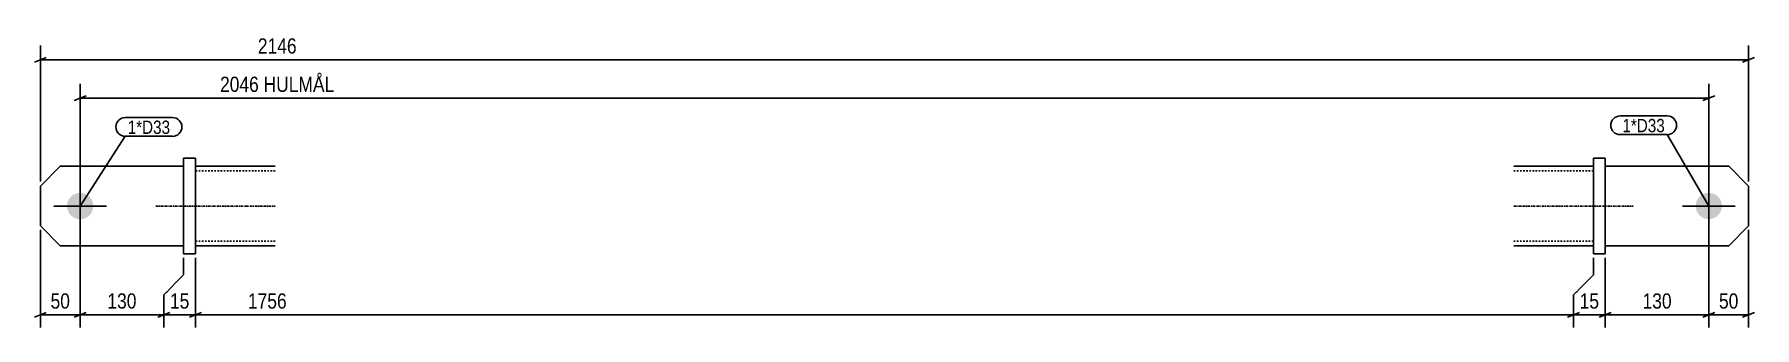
# Model space of a CAD drawing. Header units: millimetres. Extents: x 12 to 10076, y 5 to 380.
# Drawn here: x 7915 to 10076, y 12 to 380 of the extents above.
import ezdxf

# ---------------------------------------------------------------- set-up
doc = ezdxf.new("R2010")
doc.units = ezdxf.units.MM
doc.linetypes.add('DXK_LINE_DOT2', pattern=[3.9198, 1.9599, -1.9599])
doc.linetypes.add('DXK_LINE_DOT3', pattern=[5.9187, 2.979, -0.9799, 0.9799, -0.9799])
for name, color, linetype in [('MÅLSÆTNING', 7, 'Continuous'), ('STÅL', 7, 'Continuous'), ('TEKST', 7, 'Continuous')]:
    doc.layers.add(name, color=color, linetype=linetype)
doc.styles.add('Arial Narrow', font='ARIALN.TTF', dxfattribs={"height": 0.2})

msp = doc.modelspace()

# ---------------------------------------------------------------- hatches: boundary and pattern name
at = {"layer": 'STÅL', "linetype": 'Continuous'}
for points in [[(7972.6, 148, -1), (7972.6, 181, -1)], [(10018.2, 181, -1), (10018.2, 148, -1)]]:
    msp.add_hatch(color=96, dxfattribs=at).paths.add_polyline_path(points)

# ---------------------------------------------------------------- linework, layer by layer
at = {"layer": 'MÅLSÆTNING', "color": 7, "linetype": 'Continuous'}
for p, q in [((7930.1, 351.1), (7915.1, 345.1)), ((7922.6, 195.5), (7922.6, 365.8)), ((7922.6, 348.1), (10068.2, 348.1)), ((10060.7, 345.1), (10075.7, 351.1)), ((10068.2, 195.5), (10068.2, 365.8)), ((7980.1, 303), (7965.1, 297)), ((7972.6, 169.5), (7972.6, 317.7)), ((10010.7, 297), (10025.7, 303)), ((10018.2, 169.5), (10018.2, 317.7)), ((7972.6, 300), (10018.2, 300)), ((7972.6, 159.5), (7972.6, 12)), ((10018.2, 159.5), (10018.2, 12)), ((7922.6, 134.5), (7922.6, 12)), ((10068.2, 134.5), (10068.2, 12)), ((8102.6, 78), (8102.6, 99.5)), ((8102.6, 78), (8102.6, 99.5)), ((8117.6, 99.5), (8117.6, 12)), ((8117.6, 99.5), (8117.6, 12)), ((9873.2, 78), (9873.2, 99.5)), ((9873.2, 78), (9873.2, 99.5)), ((9888.2, 99.5), (9888.2, 12)), ((8077.6, 53), (8102.6, 78)), ((9848.2, 53), (9873.2, 78)), ((8077.6, 12), (8077.6, 53)), ((9848.2, 12), (9848.2, 53)), ((7915.1, 25), (7930.1, 31)), ((7922.6, 28), (7972.6, 28)), ((7980.1, 31), (7965.1, 25)), ((8070.1, 25), (8085.1, 31)), ((8077.6, 28), (8117.6, 28)), ((8125.1, 31), (8110.1, 25)), ((8125.1, 31), (8110.1, 25)), ((9840.7, 25), (9855.7, 31)), ((9848.2, 28), (9888.2, 28)), ((9895.7, 31), (9880.7, 25)), ((10010.7, 25), (10025.7, 31)), ((10018.2, 28), (10068.2, 28)), ((10075.7, 31), (10060.7, 25))]:
    msp.add_line(p, q, dxfattribs=at)
at = {"layer": 'STÅL', "color": 2, "linetype": 'Continuous'}
for p, q in [((8102.6, 224.5), (8102.6, 104.5)), ((8102.6, 224.5), (8117.6, 224.5)), ((8117.6, 224.5), (8117.6, 104.5)), ((9873.2, 224.5), (9888.2, 224.5)), ((9873.2, 224.5), (9873.2, 104.5)), ((9888.2, 224.5), (9888.2, 104.5)), ((7922.6, 189.5), (7947.6, 214.5)), ((7947.6, 214.5), (8102.6, 214.5)), ((8217.6, 214.5), (8117.6, 214.5)), ((9873.2, 214.5), (9773.2, 214.5)), ((9888.2, 214.5), (10043.2, 214.5)), ((10043.2, 214.5), (10068.2, 189.5)), ((7922.6, 189.5), (7922.6, 139.5)), ((10068.2, 189.5), (10068.2, 139.5)), ((7922.6, 139.5), (7947.6, 114.5)), ((10068.2, 139.5), (10043.2, 114.5)), ((7947.6, 114.5), (8102.6, 114.5)), ((8217.6, 114.5), (8117.6, 114.5)), ((9873.2, 114.5), (9773.2, 114.5)), ((10043.2, 114.5), (9888.2, 114.5)), ((8102.6, 104.5), (8117.6, 104.5)), ((9873.2, 104.5), (9888.2, 104.5))]:
    msp.add_line(p, q, dxfattribs=at)
at = {"layer": 'STÅL', "color": 7, "linetype": 'DXK_LINE_DOT2'}
for p, q in [((9873.2, 224.5), (9873.2, 224.5)), ((9888.2, 224.5), (9873.2, 224.5)), ((9888.2, 224.5), (9888.2, 224.5)), ((8102.6, 214.5), (8102.6, 114.5)), ((8117.6, 114.5), (8117.6, 214.5)), ((8217.6, 208.5), (8117.6, 208.5)), ((9873.2, 208.5), (9773.2, 208.5)), ((9873.2, 114.5), (9873.2, 214.5)), ((9888.2, 114.5), (9888.2, 214.5)), ((8217.6, 120.5), (8117.6, 120.5)), ((9873.2, 120.5), (9773.2, 120.5)), ((9873.2, 104.5), (9888.2, 104.5))]:
    msp.add_line(p, q, dxfattribs=at)
at = {"layer": 'STÅL', "color": 96, "linetype": 'Continuous'}
for p, q in [((7972.6, 197.5), (7972.6, 131.5)), ((10018.2, 197.5), (10018.2, 131.5)), ((8005.6, 164.5), (7939.6, 164.5)), ((9985.2, 164.5), (10051.2, 164.5))]:
    msp.add_line(p, q, dxfattribs=at)
at = {"layer": 'STÅL', "color": 7, "linetype": 'DXK_LINE_DOT3'}
for p, q in [((8067.6, 164.5), (8217.6, 164.5)), ((9773.2, 164.5), (9923.2, 164.5))]:
    msp.add_line(p, q, dxfattribs=at)

# ---------------------------------------------------------------- wipeouts: each hides what was drawn before it
at = {"color": 0}
for points in [[(8085.6, 255), (8085.6, 272.5), (8032.3, 272.5), (8032.3, 255)], [(9962.9, 257.1), (9962.9, 274.6), (9909.7, 274.6), (9909.7, 257.1)]]:
    msp.add_wipeout(points, dxfattribs=at).dxf.layer = 'TEKST'

# ---------------------------------------------------------------- next in the draw order: wipeouts: each hides what was drawn before it
for points, layer in [([(9799.1, 351.8), (9799.1, 379.8), (8191.8, 379.8), (8191.8, 351.8)], 'MÅLSÆTNING'), ([(9846.6, 303.7), (9846.6, 331.7), (8144.3, 331.7), (8144.3, 303.7)], 'MÅLSÆTNING'), ([(7963.8, 31.8), (7963.8, 59.8), (7931.4, 59.8), (7931.4, 31.8)], 'MÅLSÆTNING'), ([(9884.4, 31.8), (9884.4, 59.8), (9852, 59.8), (9852, 31.8)], 'MÅLSÆTNING'), ([(10059.4, 31.8), (10059.4, 59.8), (10027, 59.8), (10027, 31.8)], 'MÅLSÆTNING'), ([(8085.6, 255), (8085.6, 272.5), (8032.3, 272.5), (8032.3, 255)], 'TEKST'), ([(9962.9, 257.1), (9962.9, 274.6), (9909.7, 274.6), (9909.7, 257.1)], 'TEKST')]:
    msp.add_wipeout(points, dxfattribs=at).dxf.layer = layer

# ---------------------------------------------------------------- next in the draw order: linework, layer by layer
at = {"layer": 'MÅLSÆTNING', "color": 7, "linetype": 'Continuous'}
for p, q in [((7972.6, 159.5), (7972.6, 12)), ((10018.2, 159.5), (10018.2, 12)), ((9888.2, 99.5), (9888.2, 12)), ((9848.2, 53), (9873.2, 78)), ((9848.2, 12), (9848.2, 53)), ((7980.1, 31), (7965.1, 25)), ((8117.6, 28), (9848.2, 28)), ((9840.7, 25), (9855.7, 31)), ((9895.7, 31), (9880.7, 25)), ((9888.2, 28), (10018.2, 28)), ((10010.7, 25), (10025.7, 31))]:
    msp.add_line(p, q, dxfattribs=at)
at = {"layer": 'TEKST', "color": 7, "linetype": 'Continuous'}
for p, q in [((8029.3, 275.5), (8088.6, 275.5)), ((9906.7, 277.6), (9965.9, 277.6)), ((7972.6, 164.5), (8029.3, 252)), ((8029.3, 252), (8088.6, 252)), ((9906.7, 254.1), (9965.9, 254.1)), ((10018.2, 164.5), (9965.9, 254.1))]:
    msp.add_line(p, q, dxfattribs=at)
for centre, radius, start, end in [((8029.3, 263.7), 11.8, 90, 270), ((8088.6, 263.7), 11.8, 270, 90), ((9906.7, 265.8), 11.7, 90, 270), ((9965.9, 265.8), 11.8, 270, 90)]:
    msp.add_arc(centre, radius, start, end, dxfattribs=at)

# ---------------------------------------------------------------- next in the draw order: texts
at = {"layer": 'MÅLSÆTNING', "color": 3, "style": 'Arial Narrow'}
for s, height, p in [('2146', 19.09, (8195.8, 355.8)), ('2046 HULMÅL', 19.089, (8148.3, 307.7)), ('50', 19.09, (7935.4, 35.8)), ('15', 19.09, (9856, 35.8)), ('50', 19.09, (10031, 35.8))]:
    msp.add_text(s, height=height, dxfattribs=at).set_placement(p)
at = {"layer": 'TEKST', "color": 3, "style": 'Arial Narrow'}
for p in [(8032.3, 255), (9909.7, 257.1)]:
    msp.add_text('1*D33', height=16.7, dxfattribs=at).set_placement(p)

# ---------------------------------------------------------------- next in the draw order: wipeouts: each hides what was drawn before it
at = {"color": 0}
for points in [[(8113.8, 31.8), (8113.8, 59.8), (8081.4, 59.8), (8081.4, 31.8)], [(9786.6, 31.8), (9786.6, 59.8), (8179.3, 59.8), (8179.3, 31.8)], [(9975.5, 31.8), (9975.5, 59.8), (9931, 59.8), (9931, 31.8)]]:
    msp.add_wipeout(points, dxfattribs=at).dxf.layer = 'MÅLSÆTNING'

# ---------------------------------------------------------------- next in the draw order: linework, layer by layer
at = {"layer": 'MÅLSÆTNING', "color": 7, "linetype": 'Continuous'}
for p, q in [((8077.6, 53), (8102.6, 78)), ((8077.6, 12), (8077.6, 53)), ((7972.6, 28), (8077.6, 28)), ((8070.1, 25), (8085.1, 31))]:
    msp.add_line(p, q, dxfattribs=at)

# ---------------------------------------------------------------- next in the draw order: texts
at = {"layer": 'MÅLSÆTNING', "color": 3, "style": 'Arial Narrow'}
for s, p in [('15', (8085.4, 35.8)), ('1756', (8183.3, 35.8)), ('130', (9935, 35.8))]:
    msp.add_text(s, height=19.09, dxfattribs=at).set_placement(p)

# ---------------------------------------------------------------- next in the draw order: wipeouts: each hides what was drawn before it
at = {"color": 0}
msp.add_wipeout([(8047.4, 31.8), (8047.4, 59.8), (8002.8, 59.8), (8002.8, 31.8)], dxfattribs=at).dxf.layer = 'MÅLSÆTNING'

# ---------------------------------------------------------------- next in the draw order: texts
at = {"layer": 'MÅLSÆTNING', "color": 3, "style": 'Arial Narrow'}
msp.add_text('130', height=19.09, dxfattribs=at).set_placement((8006.8, 35.8))

doc.saveas('drawing.dxf')
